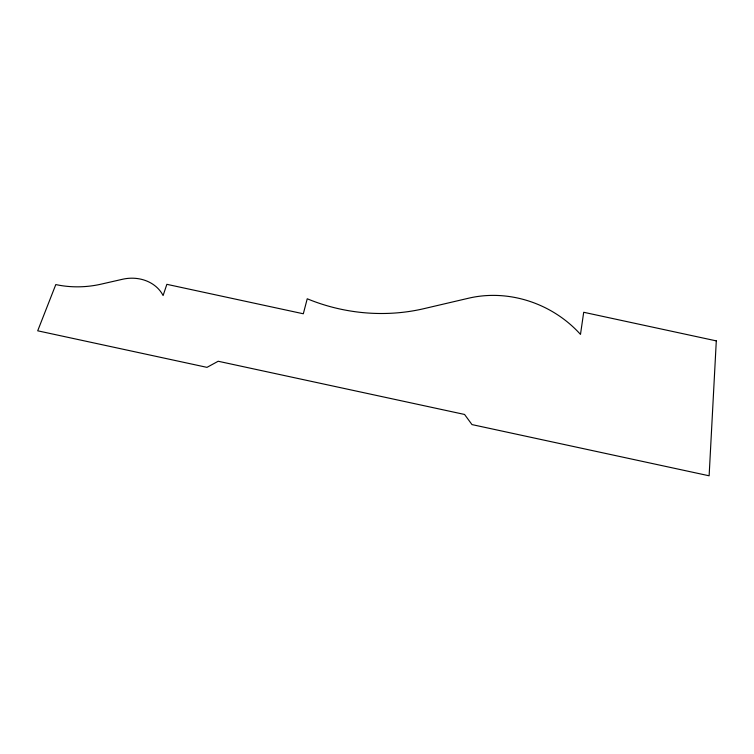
<?xml version="1.0" encoding="UTF-8"?>
<svg xmlns="http://www.w3.org/2000/svg" width="754" height="754" viewBox="0 0 754 754"><rect width="100%" height="100%" fill="white"/><g stroke="black" fill="none" stroke-linecap="round" stroke-linejoin="round"><path stroke-width="1.13" d="M716.3 340.883L709.128 475.793L471.985 424.587L464.558 414.455L218.189 361.251L206.973 367.358L37.7 330.808L55.805 284.569A87.898 71.677 -9.6 0 0 101.159 284.145L122.591 279.253A36.456 31.3 -11.6 0 1 163.1 295.549L166.86 284.324L303.315 313.777L307.236 298.772A161.846 133.854 8.9 0 0 423.852 308.678L468.734 298.179A107.332 96.05 26.5 0 1 580.486 334.408L583.7 312.279L716.3 340.883"/></g></svg>
